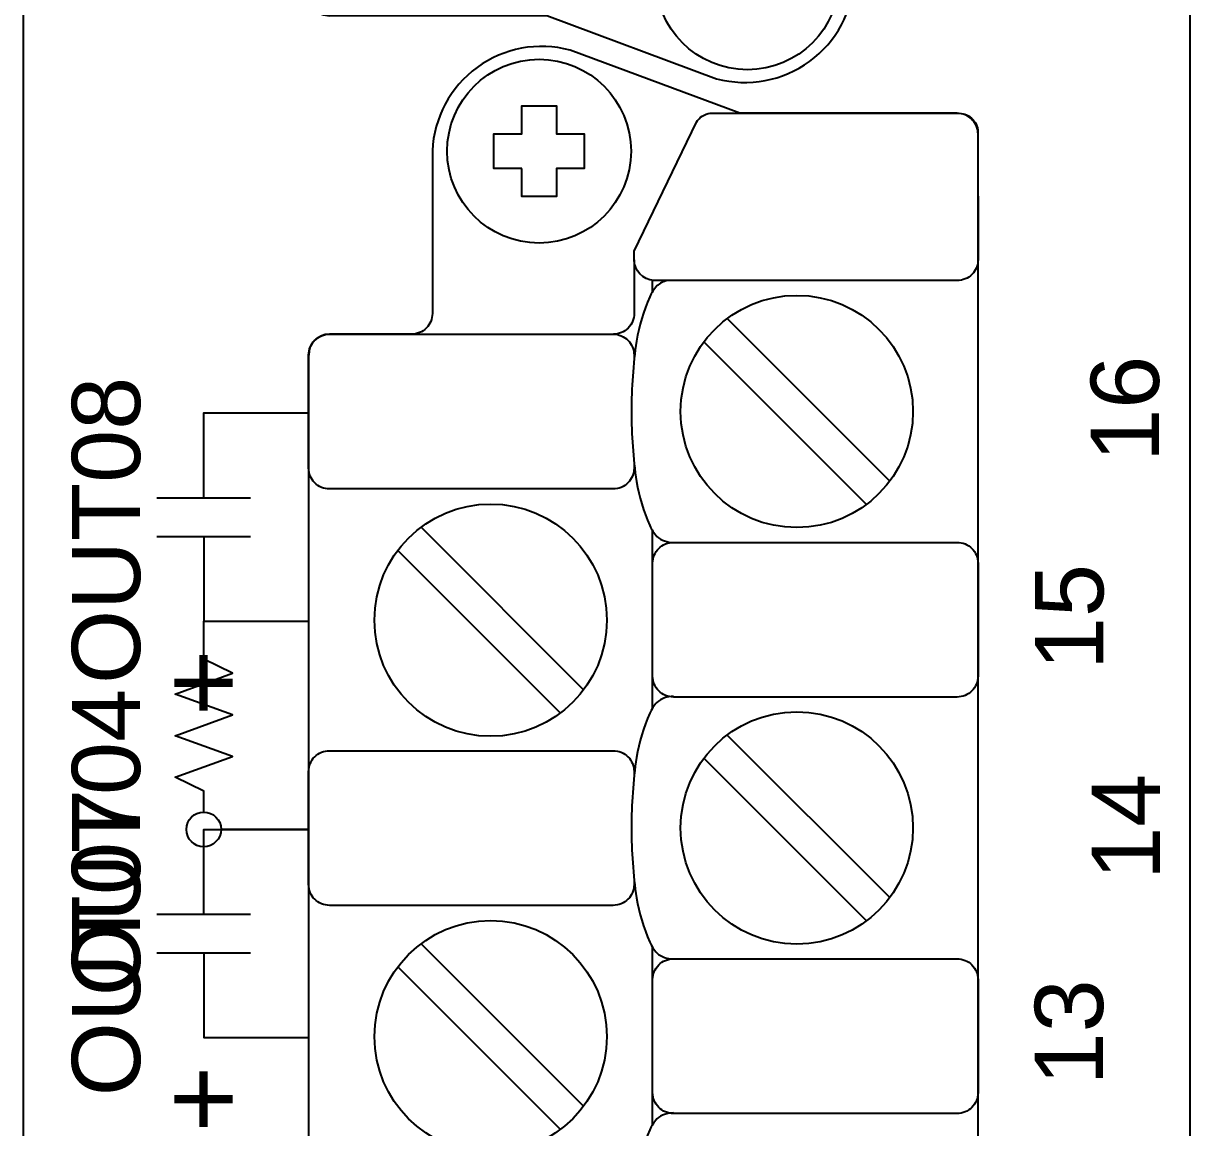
# Model space of a CAD drawing. Extents: x 1 to 47, y 1 to 35.
# Drawn here: x 29.831 to 31.511, y 7.336 to 8.927 of the extents above; entities that cross this region are included whole.
import ezdxf

# ---------------------------------------------------------------- set-up
doc = ezdxf.new("R2010")
doc.units = 0
doc.header["$MEASUREMENT"] = 0
for name, color, linetype in [('4_01__0__EMPTY', 7, 'CONTINUOUS'), ('4_02__1___8__INDEPENDENT_I', 7, 'CONTINUOUS'), ('4_03__2___8__OPTOISOLATED_', 7, 'CONTINUOUS'), ('4_04__4___24__OPTOISOLATED', 7, 'CONTINUOUS'), ('4_05__5___8__INDEPENDENT_I', 7, 'CONTINUOUS'), ('4_06__6___8__INDEPENDENT_I', 7, 'CONTINUOUS'), ('4_07__7___8__OPTOISOLATED_', 7, 'CONTINUOUS'), ('4_08__8___8__OPTOISOLATED_', 7, 'CONTINUOUS'), ('7_00______DWG_', 7, 'CONTINUOUS')]:
    doc.layers.add(name, color=color, linetype=linetype)
doc.styles.add('ARIAL', font='arial.ttf')

msp = doc.modelspace()

# ---------------------------------------------------------------- linework, layer by layer
at = {"layer": '4_01__0__EMPTY'}
for points in [[(31.1761, 9.2556, 0.414213), (31.2061, 9.2856), (31.2062, 14.2674, 0.414214), (31.1762, 14.2974), (30.8631, 14.2974), (30.6184, 14.3883, 0.480048), (30.4202, 14.2433), (30.4202, 14.0091, -0.414214), (30.3902, 13.9791), (30.272, 13.9791, 0.414212), (30.242, 13.9491), (30.2419, 13.9491), (30.2419, 8.968, 0.414215), (30.2719, 8.938), (30.5848, 8.9381), (30.8296, 8.8472, 0.47859), (31.0281, 8.9922), (31.0281, 9.2256, -0.414214), (31.0581, 9.2556)], [(31.1761, 3.7556, 0.414213), (31.2061, 3.7856), (31.2062, 8.7674, 0.414214), (31.1762, 8.7974), (30.8631, 8.7974), (30.6184, 8.8883, 0.480048), (30.4202, 8.7433), (30.4202, 8.5091, -0.414214), (30.3902, 8.4791), (30.272, 8.4791, 0.414212), (30.242, 8.4491), (30.2419, 8.4491), (30.2419, 3.468, 0.414215), (30.2719, 3.438), (30.5848, 3.4381), (30.8296, 3.3472, 0.47859), (31.0281, 3.4922), (31.0281, 3.7256, -0.414214), (31.0581, 3.7556)]]:
    msp.add_lwpolyline(points, format="xyb", close=True, dxfattribs=at)
msp.add_lwpolyline([(30.5491, 8.7179), (30.5088, 8.7179), (30.5088, 8.7678), (30.5491, 8.7678), (30.5491, 8.808), (30.599, 8.808), (30.599, 8.7678), (30.639, 8.7678), (30.639, 8.7179), (30.599, 8.7179), (30.599, 8.6777), (30.5491, 8.6777)], close=True, dxfattribs=at)
for centre in [(30.874, 8.9926), (30.5739, 8.7428)]:
    msp.add_circle(centre, 0.1324, dxfattribs=at)
at = {"layer": '4_02__1___8__INDEPENDENT_I'}
for points in [[(31.1761, 9.2556, 0.414213), (31.2061, 9.2856), (31.2062, 14.2674, 0.414214), (31.1762, 14.2974), (30.8631, 14.2974), (30.6184, 14.3883, 0.480048), (30.4202, 14.2433), (30.4202, 14.0091, -0.414214), (30.3902, 13.9791), (30.272, 13.9791, 0.414212), (30.242, 13.9491), (30.2419, 13.9491), (30.2419, 8.968, 0.414215), (30.2719, 8.938), (30.5848, 8.9381), (30.8296, 8.8472, 0.47859), (31.0281, 8.9922), (31.0281, 9.2256, -0.414214), (31.0581, 9.2556)], [(31.1761, 3.7556, 0.414213), (31.2061, 3.7856), (31.2062, 8.7674, 0.414214), (31.1762, 8.7974), (30.8631, 8.7974), (30.6184, 8.8883, 0.480048), (30.4202, 8.7433), (30.4202, 8.5091, -0.414214), (30.3902, 8.4791), (30.272, 8.4791, 0.414212), (30.242, 8.4491), (30.2419, 8.4491), (30.2419, 3.468, 0.414215), (30.2719, 3.438), (30.5848, 3.4381), (30.8296, 3.3472, 0.47859), (31.0281, 3.4922), (31.0281, 3.7256, -0.414214), (31.0581, 3.7556)], [(31.206, 8.7708), (31.2062, 8.5864, -0.414214), (31.1762, 8.5564), (30.7391, 8.5564, -0.390527), (30.7108, 8.5864), (30.7108, 8.5987), (30.8005, 8.7846, -0.241514), (30.8205, 8.7974), (31.1762, 8.7974, -0.422157)]]:
    msp.add_lwpolyline(points, format="xyb", close=True, dxfattribs=at)
msp.add_lwpolyline([(30.5491, 8.7179), (30.5088, 8.7179), (30.5088, 8.7678), (30.5491, 8.7678), (30.5491, 8.808), (30.599, 8.808), (30.599, 8.7678), (30.639, 8.7678), (30.639, 8.7179), (30.599, 8.7179), (30.599, 8.6777), (30.5491, 8.6777)], close=True, dxfattribs=at)
for points in [[(30.7108, 8.5864), (30.7109, 8.5091, -0.414214), (30.6809, 8.4791)], [(30.7589, 8.5564, 0.127742), (30.7435, 8.5486, 0.081668), (30.7333, 8.533, 0.0591), (30.714, 8.4693, 0.034646), (30.7069, 8.3678, 0.03436), (30.714, 8.2671, 0.0591), (30.7333, 8.2034, 0.081668), (30.7435, 8.1878, 0.191033), (30.7674, 8.1792)], [(30.7107, 8.2941), (30.7107, 8.2862, -0.414214), (30.6807, 8.2562), (30.2719, 8.2562, -0.414214), (30.2419, 8.2862), (30.2419, 8.4491, -0.414214), (30.2719, 8.4791), (30.6807, 8.4791, -0.414214), (30.7107, 8.4491), (30.7107, 8.4423)], [(30.7374, 8.1492, -0.414214), (30.7674, 8.1792), (31.1761, 8.1792, -0.414214), (31.2061, 8.1492), (31.2061, 7.9864, -0.414214), (31.1761, 7.9564), (30.7674, 7.9564, -0.414214), (30.7374, 7.9864)], [(30.7674, 7.9571, 0.191033), (30.7435, 7.9486, 0.081668), (30.7333, 7.933, 0.0591), (30.714, 7.8693, 0.034646), (30.7069, 7.7678, 0.03436), (30.714, 7.6671, 0.0591), (30.7333, 7.6034, 0.081668), (30.7435, 7.5877, 0.191033), (30.7674, 7.5792)], [(30.7107, 7.6941), (30.7107, 7.6862, -0.414214), (30.6807, 7.6562), (30.2719, 7.6562, -0.414214), (30.2419, 7.6862), (30.2419, 7.8491, -0.414214), (30.2719, 7.8791), (30.6807, 7.8791, -0.414214), (30.7107, 7.8491), (30.7107, 7.8423)], [(30.7374, 7.5492, -0.414214), (30.7674, 7.5792), (31.1761, 7.5792, -0.414214), (31.2061, 7.5492), (31.2061, 7.3864, -0.414214), (31.1761, 7.3564), (30.7674, 7.3564, -0.414214), (30.7374, 7.3864)], [(30.7674, 7.3571, 0.191033), (30.7435, 7.3486, 0.081668), (30.7333, 7.333, 0.0591), (30.714, 7.2693, 0.034646), (30.7069, 7.1678, 0.03436), (30.714, 7.0671, 0.0591), (30.7333, 7.0034, 0.081668), (30.7435, 6.9877, 0.191033), (30.7674, 6.9792)]]:
    msp.add_lwpolyline(points, format="xyb", dxfattribs=at)
for points in [[(30.7367, 8.5567), (30.7367, 8.5396)], [(30.8447, 8.5016), (31.0789, 8.2674)], [(30.8113, 8.4682), (31.0455, 8.234)], [(30.0908, 8.2436), (30.0908, 8.3657), (30.2419, 8.3657)], [(30.0233, 8.2436), (30.1583, 8.2436)], [(30.4038, 8.2009), (30.6379, 7.9668)], [(30.0233, 8.1879), (30.1583, 8.1879)], [(30.0908, 8.1879), (30.0908, 8.0657), (30.2419, 8.0657)], [(30.7374, 7.9406), (30.7374, 8.1957)], [(30.3703, 8.1675), (30.6045, 7.9333)], [(30.8447, 7.9016), (31.0789, 7.6674)], [(30.8113, 7.8681), (31.0455, 7.634)], [(30.0908, 7.6436), (30.0908, 7.7657), (30.2419, 7.7657)], [(30.0233, 7.6436), (30.1583, 7.6436)], [(30.4038, 7.6009), (30.6379, 7.3667)], [(30.7374, 7.3406), (30.7374, 7.5957)], [(30.0233, 7.5879), (30.1583, 7.5879)], [(30.0908, 7.5879), (30.0908, 7.4657), (30.2419, 7.4657)], [(30.3703, 7.5675), (30.6045, 7.3333)]]:
    msp.add_lwpolyline(points, dxfattribs=at)
for centre, radius in [((30.874, 8.9926), 0.1324), ((30.5739, 8.7428), 0.1324), ((30.9451, 8.3678), 0.1673), ((30.5041, 8.0671), 0.1673), ((30.9451, 7.7678), 0.1673), ((30.5041, 7.4671), 0.1673)]:
    msp.add_circle(centre, radius, dxfattribs=at)
at = {"layer": '4_03__2___8__OPTOISOLATED_'}
for points in [[(31.1761, 9.2556, 0.414213), (31.2061, 9.2856), (31.2062, 14.2674, 0.414214), (31.1762, 14.2974), (30.8631, 14.2974), (30.6184, 14.3883, 0.480048), (30.4202, 14.2433), (30.4202, 14.0091, -0.414214), (30.3902, 13.9791), (30.272, 13.9791, 0.414212), (30.242, 13.9491), (30.2419, 13.9491), (30.2419, 8.968, 0.414215), (30.2719, 8.938), (30.5848, 8.9381), (30.8296, 8.8472, 0.47859), (31.0281, 8.9922), (31.0281, 9.2256, -0.414214), (31.0581, 9.2556)], [(31.1761, 3.7556, 0.414213), (31.2061, 3.7856), (31.2062, 8.7674, 0.414214), (31.1762, 8.7974), (30.8631, 8.7974), (30.6184, 8.8883, 0.480048), (30.4202, 8.7433), (30.4202, 8.5091, -0.414214), (30.3902, 8.4791), (30.272, 8.4791, 0.414212), (30.242, 8.4491), (30.2419, 8.4491), (30.2419, 3.468, 0.414215), (30.2719, 3.438), (30.5848, 3.4381), (30.8296, 3.3472, 0.47859), (31.0281, 3.4922), (31.0281, 3.7256, -0.414214), (31.0581, 3.7556)], [(31.206, 8.7708), (31.2062, 8.5864, -0.414214), (31.1762, 8.5564), (30.7391, 8.5564, -0.390527), (30.7108, 8.5864), (30.7108, 8.5987), (30.8005, 8.7846, -0.241514), (30.8205, 8.7974), (31.1762, 8.7974, -0.422157)]]:
    msp.add_lwpolyline(points, format="xyb", close=True, dxfattribs=at)
msp.add_lwpolyline([(30.5491, 8.7179), (30.5088, 8.7179), (30.5088, 8.7678), (30.5491, 8.7678), (30.5491, 8.808), (30.599, 8.808), (30.599, 8.7678), (30.639, 8.7678), (30.639, 8.7179), (30.599, 8.7179), (30.599, 8.6777), (30.5491, 8.6777)], close=True, dxfattribs=at)
for points in [[(30.7108, 8.5864), (30.7109, 8.5091, -0.414214), (30.6809, 8.4791)], [(30.7589, 8.5564, 0.127742), (30.7435, 8.5486, 0.081668), (30.7333, 8.533, 0.0591), (30.714, 8.4693, 0.034646), (30.7069, 8.3678, 0.03436), (30.714, 8.2671, 0.0591), (30.7333, 8.2034, 0.081668), (30.7435, 8.1878, 0.191033), (30.7674, 8.1792)], [(30.7107, 8.2941), (30.7107, 8.2862, -0.414214), (30.6807, 8.2562), (30.2719, 8.2562, -0.414214), (30.2419, 8.2862), (30.2419, 8.4491, -0.414214), (30.2719, 8.4791), (30.6807, 8.4791, -0.414214), (30.7107, 8.4491), (30.7107, 8.4423)], [(30.7374, 8.1492, -0.414214), (30.7674, 8.1792), (31.1761, 8.1792, -0.414214), (31.2061, 8.1492), (31.2061, 7.9864, -0.414214), (31.1761, 7.9564), (30.7674, 7.9564, -0.414214), (30.7374, 7.9864)], [(30.7674, 7.9571, 0.191033), (30.7435, 7.9486, 0.081668), (30.7333, 7.933, 0.0591), (30.714, 7.8693, 0.034646), (30.7069, 7.7678, 0.03436), (30.714, 7.6671, 0.0591), (30.7333, 7.6034, 0.081668), (30.7435, 7.5877, 0.191033), (30.7674, 7.5792)], [(30.7107, 7.6941), (30.7107, 7.6862, -0.414214), (30.6807, 7.6562), (30.2719, 7.6562, -0.414214), (30.2419, 7.6862), (30.2419, 7.8491, -0.414214), (30.2719, 7.8791), (30.6807, 7.8791, -0.414214), (30.7107, 7.8491), (30.7107, 7.8423)], [(30.7374, 7.5492, -0.414214), (30.7674, 7.5792), (31.1761, 7.5792, -0.414214), (31.2061, 7.5492), (31.2061, 7.3864, -0.414214), (31.1761, 7.3564), (30.7674, 7.3564, -0.414214), (30.7374, 7.3864)], [(30.7674, 7.3571, 0.191033), (30.7435, 7.3486, 0.081668), (30.7333, 7.333, 0.0591), (30.714, 7.2693, 0.034646), (30.7069, 7.1678, 0.03436), (30.714, 7.0671, 0.0591), (30.7333, 7.0034, 0.081668), (30.7435, 6.9877, 0.191033), (30.7674, 6.9792)]]:
    msp.add_lwpolyline(points, format="xyb", dxfattribs=at)
for points in [[(30.7367, 8.5567), (30.7367, 8.5396)], [(30.8447, 8.5016), (31.0789, 8.2674)], [(30.8113, 8.4682), (31.0455, 8.234)], [(30.0908, 8.2436), (30.0908, 8.3657), (30.2419, 8.3657)], [(30.0233, 8.2436), (30.1583, 8.2436)], [(30.4038, 8.2009), (30.6379, 7.9668)], [(30.0233, 8.1879), (30.1583, 8.1879)], [(30.0908, 8.1879), (30.0908, 8.0657), (30.2419, 8.0657)], [(30.7374, 7.9406), (30.7374, 8.1957)], [(30.3703, 8.1675), (30.6045, 7.9333)], [(30.8447, 7.9016), (31.0789, 7.6674)], [(30.8113, 7.8681), (31.0455, 7.634)], [(30.0908, 7.6436), (30.0908, 7.7657), (30.2419, 7.7657)], [(30.0233, 7.6436), (30.1583, 7.6436)], [(30.4038, 7.6009), (30.6379, 7.3667)], [(30.7374, 7.3406), (30.7374, 7.5957)], [(30.0233, 7.5879), (30.1583, 7.5879)], [(30.0908, 7.5879), (30.0908, 7.4657), (30.2419, 7.4657)], [(30.3703, 7.5675), (30.6045, 7.3333)]]:
    msp.add_lwpolyline(points, dxfattribs=at)
for centre, radius in [((30.874, 8.9926), 0.1324), ((30.5739, 8.7428), 0.1324), ((30.9451, 8.3678), 0.1673), ((30.5041, 8.0671), 0.1673), ((30.9451, 7.7678), 0.1673), ((30.5041, 7.4671), 0.1673)]:
    msp.add_circle(centre, radius, dxfattribs=at)
at = {"layer": '4_04__4___24__OPTOISOLATED'}
for points in [[(31.1761, 9.2556, 0.414213), (31.2061, 9.2856), (31.2062, 14.2674, 0.414214), (31.1762, 14.2974), (30.8631, 14.2974), (30.6184, 14.3883, 0.480048), (30.4202, 14.2433), (30.4202, 14.0091, -0.414214), (30.3902, 13.9791), (30.272, 13.9791, 0.414212), (30.242, 13.9491), (30.2419, 13.9491), (30.2419, 8.968, 0.414215), (30.2719, 8.938), (30.5848, 8.9381), (30.8296, 8.8472, 0.47859), (31.0281, 8.9922), (31.0281, 9.2256, -0.414214), (31.0581, 9.2556)], [(31.1761, 3.7556, 0.414213), (31.2061, 3.7856), (31.2062, 8.7674, 0.414214), (31.1762, 8.7974), (30.8631, 8.7974), (30.6184, 8.8883, 0.480048), (30.4202, 8.7433), (30.4202, 8.5091, -0.414214), (30.3902, 8.4791), (30.272, 8.4791, 0.414212), (30.242, 8.4491), (30.2419, 8.4491), (30.2419, 3.468, 0.414215), (30.2719, 3.438), (30.5848, 3.4381), (30.8296, 3.3472, 0.47859), (31.0281, 3.4922), (31.0281, 3.7256, -0.414214), (31.0581, 3.7556)], [(31.206, 8.7708), (31.2062, 8.5864, -0.414214), (31.1762, 8.5564), (30.7391, 8.5564, -0.390527), (30.7108, 8.5864), (30.7108, 8.5987), (30.8005, 8.7846, -0.241514), (30.8205, 8.7974), (31.1762, 8.7974, -0.422157)]]:
    msp.add_lwpolyline(points, format="xyb", close=True, dxfattribs=at)
msp.add_lwpolyline([(30.5491, 8.7179), (30.5088, 8.7179), (30.5088, 8.7678), (30.5491, 8.7678), (30.5491, 8.808), (30.599, 8.808), (30.599, 8.7678), (30.639, 8.7678), (30.639, 8.7179), (30.599, 8.7179), (30.599, 8.6777), (30.5491, 8.6777)], close=True, dxfattribs=at)
for points in [[(30.7108, 8.5864), (30.7109, 8.5091, -0.414214), (30.6809, 8.4791)], [(30.7589, 8.5564, 0.127742), (30.7435, 8.5486, 0.081668), (30.7333, 8.533, 0.0591), (30.714, 8.4693, 0.034646), (30.7069, 8.3678, 0.03436), (30.714, 8.2671, 0.0591), (30.7333, 8.2034, 0.081668), (30.7435, 8.1878, 0.191033), (30.7674, 8.1792)], [(30.7107, 8.2941), (30.7107, 8.2862, -0.414214), (30.6807, 8.2562), (30.2719, 8.2562, -0.414214), (30.2419, 8.2862), (30.2419, 8.4491, -0.414214), (30.2719, 8.4791), (30.6807, 8.4791, -0.414214), (30.7107, 8.4491), (30.7107, 8.4423)], [(30.7374, 8.1492, -0.414214), (30.7674, 8.1792), (31.1761, 8.1792, -0.414214), (31.2061, 8.1492), (31.2061, 7.9864, -0.414214), (31.1761, 7.9564), (30.7674, 7.9564, -0.414214), (30.7374, 7.9864)], [(30.7674, 7.9571, 0.191033), (30.7435, 7.9486, 0.081668), (30.7333, 7.933, 0.0591), (30.714, 7.8693, 0.034646), (30.7069, 7.7678, 0.03436), (30.714, 7.6671, 0.0591), (30.7333, 7.6034, 0.081668), (30.7435, 7.5877, 0.191033), (30.7674, 7.5792)], [(30.7107, 7.6941), (30.7107, 7.6862, -0.414214), (30.6807, 7.6562), (30.2719, 7.6562, -0.414214), (30.2419, 7.6862), (30.2419, 7.8491, -0.414214), (30.2719, 7.8791), (30.6807, 7.8791, -0.414214), (30.7107, 7.8491), (30.7107, 7.8423)], [(30.7374, 7.5492, -0.414214), (30.7674, 7.5792), (31.1761, 7.5792, -0.414214), (31.2061, 7.5492), (31.2061, 7.3864, -0.414214), (31.1761, 7.3564), (30.7674, 7.3564, -0.414214), (30.7374, 7.3864)], [(30.7674, 7.3571, 0.191033), (30.7435, 7.3486, 0.081668), (30.7333, 7.333, 0.0591), (30.714, 7.2693, 0.034646), (30.7069, 7.1678, 0.03436), (30.714, 7.0671, 0.0591), (30.7333, 7.0034, 0.081668), (30.7435, 6.9877, 0.191033), (30.7674, 6.9792)]]:
    msp.add_lwpolyline(points, format="xyb", dxfattribs=at)
for points in [[(30.7367, 8.5567), (30.7367, 8.5396)], [(30.8447, 8.5016), (31.0789, 8.2674)], [(30.8113, 8.4682), (31.0455, 8.234)], [(30.0908, 8.2436), (30.0908, 8.3657), (30.2419, 8.3657)], [(30.0233, 8.2436), (30.1583, 8.2436)], [(30.4038, 8.2009), (30.6379, 7.9668)], [(30.0233, 8.1879), (30.1583, 8.1879)], [(30.0908, 8.1879), (30.0908, 8.0657), (30.2419, 8.0657)], [(30.7374, 7.9406), (30.7374, 8.1957)], [(30.3703, 8.1675), (30.6045, 7.9333)], [(30.8447, 7.9016), (31.0789, 7.6674)], [(30.8113, 7.8681), (31.0455, 7.634)], [(30.0908, 7.6436), (30.0908, 7.7657), (30.2419, 7.7657)], [(30.0233, 7.6436), (30.1583, 7.6436)], [(30.4038, 7.6009), (30.6379, 7.3667)], [(30.7374, 7.3406), (30.7374, 7.5957)], [(30.0233, 7.5879), (30.1583, 7.5879)], [(30.0908, 7.5879), (30.0908, 7.4657), (30.2419, 7.4657)], [(30.3703, 7.5675), (30.6045, 7.3333)]]:
    msp.add_lwpolyline(points, dxfattribs=at)
for centre, radius in [((30.874, 8.9926), 0.1324), ((30.5739, 8.7428), 0.1324), ((30.9451, 8.3678), 0.1673), ((30.5041, 8.0671), 0.1673), ((30.9451, 7.7678), 0.1673), ((30.5041, 7.4671), 0.1673)]:
    msp.add_circle(centre, radius, dxfattribs=at)
at = {"layer": '4_05__5___8__INDEPENDENT_I'}
for points in [[(31.1761, 9.2556, 0.414213), (31.2061, 9.2856), (31.2062, 14.2674, 0.414214), (31.1762, 14.2974), (30.8631, 14.2974), (30.6184, 14.3883, 0.480048), (30.4202, 14.2433), (30.4202, 14.0091, -0.414214), (30.3902, 13.9791), (30.272, 13.9791, 0.414212), (30.242, 13.9491), (30.2419, 13.9491), (30.2419, 8.968, 0.414215), (30.2719, 8.938), (30.5848, 8.9381), (30.8296, 8.8472, 0.47859), (31.0281, 8.9922), (31.0281, 9.2256, -0.414214), (31.0581, 9.2556)], [(31.1761, 3.7556, 0.414213), (31.2061, 3.7856), (31.2062, 8.7674, 0.414214), (31.1762, 8.7974), (30.8631, 8.7974), (30.6184, 8.8883, 0.480048), (30.4202, 8.7433), (30.4202, 8.5091, -0.414214), (30.3902, 8.4791), (30.272, 8.4791, 0.414212), (30.242, 8.4491), (30.2419, 8.4491), (30.2419, 3.468, 0.414215), (30.2719, 3.438), (30.5848, 3.4381), (30.8296, 3.3472, 0.47859), (31.0281, 3.4922), (31.0281, 3.7256, -0.414214), (31.0581, 3.7556)], [(31.206, 8.7708), (31.2062, 8.5864, -0.414214), (31.1762, 8.5564), (30.7391, 8.5564, -0.390527), (30.7108, 8.5864), (30.7108, 8.5987), (30.8005, 8.7846, -0.241514), (30.8205, 8.7974), (31.1762, 8.7974, -0.422157)]]:
    msp.add_lwpolyline(points, format="xyb", close=True, dxfattribs=at)
msp.add_lwpolyline([(30.5491, 8.7179), (30.5088, 8.7179), (30.5088, 8.7678), (30.5491, 8.7678), (30.5491, 8.808), (30.599, 8.808), (30.599, 8.7678), (30.639, 8.7678), (30.639, 8.7179), (30.599, 8.7179), (30.599, 8.6777), (30.5491, 8.6777)], close=True, dxfattribs=at)
for points in [[(30.7108, 8.5864), (30.7109, 8.5091, -0.414214), (30.6809, 8.4791)], [(30.7589, 8.5564, 0.127742), (30.7435, 8.5486, 0.081668), (30.7333, 8.533, 0.0591), (30.714, 8.4693, 0.034646), (30.7069, 8.3678, 0.03436), (30.714, 8.2671, 0.0591), (30.7333, 8.2034, 0.081668), (30.7435, 8.1878, 0.191033), (30.7674, 8.1792)], [(30.7107, 8.2941), (30.7107, 8.2862, -0.414214), (30.6807, 8.2562), (30.2719, 8.2562, -0.414214), (30.2419, 8.2862), (30.2419, 8.4491, -0.414214), (30.2719, 8.4791), (30.6807, 8.4791, -0.414214), (30.7107, 8.4491), (30.7107, 8.4423)], [(30.7374, 8.1492, -0.414214), (30.7674, 8.1792), (31.1761, 8.1792, -0.414214), (31.2061, 8.1492), (31.2061, 7.9864, -0.414214), (31.1761, 7.9564), (30.7674, 7.9564, -0.414214), (30.7374, 7.9864)], [(30.7674, 7.9571, 0.191033), (30.7435, 7.9486, 0.081668), (30.7333, 7.933, 0.0591), (30.714, 7.8693, 0.034646), (30.7069, 7.7678, 0.03436), (30.714, 7.6671, 0.0591), (30.7333, 7.6034, 0.081668), (30.7435, 7.5877, 0.191033), (30.7674, 7.5792)], [(30.7107, 7.6941), (30.7107, 7.6862, -0.414214), (30.6807, 7.6562), (30.2719, 7.6562, -0.414214), (30.2419, 7.6862), (30.2419, 7.8491, -0.414214), (30.2719, 7.8791), (30.6807, 7.8791, -0.414214), (30.7107, 7.8491), (30.7107, 7.8423)], [(30.7374, 7.5492, -0.414214), (30.7674, 7.5792), (31.1761, 7.5792, -0.414214), (31.2061, 7.5492), (31.2061, 7.3864, -0.414214), (31.1761, 7.3564), (30.7674, 7.3564, -0.414214), (30.7374, 7.3864)], [(30.7674, 7.3571, 0.191033), (30.7435, 7.3486, 0.081668), (30.7333, 7.333, 0.0591), (30.714, 7.2693, 0.034646), (30.7069, 7.1678, 0.03436), (30.714, 7.0671, 0.0591), (30.7333, 7.0034, 0.081668), (30.7435, 6.9877, 0.191033), (30.7674, 6.9792)]]:
    msp.add_lwpolyline(points, format="xyb", dxfattribs=at)
for points in [[(30.7367, 8.5567), (30.7367, 8.5396)], [(30.8447, 8.5016), (31.0789, 8.2674)], [(30.8113, 8.4682), (31.0455, 8.234)], [(30.4038, 8.2009), (30.6379, 7.9668)], [(30.7374, 7.9406), (30.7374, 8.1957)], [(30.3703, 8.1675), (30.6045, 7.9333)], [(30.0908, 7.7907), (30.0908, 7.8207), (30.0496, 7.8407), (30.1321, 7.8707), (30.0496, 7.9007), (30.1321, 7.9307), (30.0496, 7.9607), (30.1321, 7.9907), (30.0908, 8.0107), (30.0908, 8.0657), (30.2419, 8.0657)], [(30.8447, 7.9016), (31.0789, 7.6674)], [(30.8113, 7.8681), (31.0455, 7.634)], [(30.2419, 7.7657), (30.1158, 7.7657)], [(30.0908, 7.6435), (30.0908, 7.7407)], [(30.0308, 7.6435), (30.1508, 7.6435)], [(30.4038, 7.6009), (30.6379, 7.3667)], [(30.7374, 7.3406), (30.7374, 7.5957)], [(30.0308, 7.5879), (30.1508, 7.5879)], [(30.0908, 7.5879), (30.0908, 7.4657), (30.2419, 7.4657)], [(30.3703, 7.5675), (30.6045, 7.3333)]]:
    msp.add_lwpolyline(points, dxfattribs=at)
for centre, radius in [((30.874, 8.9926), 0.1324), ((30.5739, 8.7428), 0.1324), ((30.9451, 8.3678), 0.1673), ((30.5041, 8.0671), 0.1673), ((30.9451, 7.7678), 0.1673), ((30.0908, 7.7657), 0.025), ((30.5041, 7.4671), 0.1673)]:
    msp.add_circle(centre, radius, dxfattribs=at)
at = {"layer": '4_06__6___8__INDEPENDENT_I'}
for points in [[(31.1761, 9.2556, 0.414213), (31.2061, 9.2856), (31.2062, 14.2674, 0.414214), (31.1762, 14.2974), (30.8631, 14.2974), (30.6184, 14.3883, 0.480048), (30.4202, 14.2433), (30.4202, 14.0091, -0.414214), (30.3902, 13.9791), (30.272, 13.9791, 0.414212), (30.242, 13.9491), (30.2419, 13.9491), (30.2419, 8.968, 0.414215), (30.2719, 8.938), (30.5848, 8.9381), (30.8296, 8.8472, 0.47859), (31.0281, 8.9922), (31.0281, 9.2256, -0.414214), (31.0581, 9.2556)], [(31.1761, 3.7556, 0.414213), (31.2061, 3.7856), (31.2062, 8.7674, 0.414214), (31.1762, 8.7974), (30.8631, 8.7974), (30.6184, 8.8883, 0.480048), (30.4202, 8.7433), (30.4202, 8.5091, -0.414214), (30.3902, 8.4791), (30.272, 8.4791, 0.414212), (30.242, 8.4491), (30.2419, 8.4491), (30.2419, 3.468, 0.414215), (30.2719, 3.438), (30.5848, 3.4381), (30.8296, 3.3472, 0.47859), (31.0281, 3.4922), (31.0281, 3.7256, -0.414214), (31.0581, 3.7556)], [(31.206, 8.7708), (31.2062, 8.5864, -0.414214), (31.1762, 8.5564), (30.7391, 8.5564, -0.390527), (30.7108, 8.5864), (30.7108, 8.5987), (30.8005, 8.7846, -0.241514), (30.8205, 8.7974), (31.1762, 8.7974, -0.422157)]]:
    msp.add_lwpolyline(points, format="xyb", close=True, dxfattribs=at)
msp.add_lwpolyline([(30.5491, 8.7179), (30.5088, 8.7179), (30.5088, 8.7678), (30.5491, 8.7678), (30.5491, 8.808), (30.599, 8.808), (30.599, 8.7678), (30.639, 8.7678), (30.639, 8.7179), (30.599, 8.7179), (30.599, 8.6777), (30.5491, 8.6777)], close=True, dxfattribs=at)
for points in [[(30.7108, 8.5864), (30.7109, 8.5091, -0.414214), (30.6809, 8.4791)], [(30.7589, 8.5564, 0.127742), (30.7435, 8.5486, 0.081668), (30.7333, 8.533, 0.0591), (30.714, 8.4693, 0.034646), (30.7069, 8.3678, 0.03436), (30.714, 8.2671, 0.0591), (30.7333, 8.2034, 0.081668), (30.7435, 8.1878, 0.191033), (30.7674, 8.1792)], [(30.7107, 8.2941), (30.7107, 8.2862, -0.414214), (30.6807, 8.2562), (30.2719, 8.2562, -0.414214), (30.2419, 8.2862), (30.2419, 8.4491, -0.414214), (30.2719, 8.4791), (30.6807, 8.4791, -0.414214), (30.7107, 8.4491), (30.7107, 8.4423)], [(30.7374, 8.1492, -0.414214), (30.7674, 8.1792), (31.1761, 8.1792, -0.414214), (31.2061, 8.1492), (31.2061, 7.9864, -0.414214), (31.1761, 7.9564), (30.7674, 7.9564, -0.414214), (30.7374, 7.9864)], [(30.7674, 7.9571, 0.191033), (30.7435, 7.9486, 0.081668), (30.7333, 7.933, 0.0591), (30.714, 7.8693, 0.034646), (30.7069, 7.7678, 0.03436), (30.714, 7.6671, 0.0591), (30.7333, 7.6034, 0.081668), (30.7435, 7.5877, 0.191033), (30.7674, 7.5792)], [(30.7107, 7.6941), (30.7107, 7.6862, -0.414214), (30.6807, 7.6562), (30.2719, 7.6562, -0.414214), (30.2419, 7.6862), (30.2419, 7.8491, -0.414214), (30.2719, 7.8791), (30.6807, 7.8791, -0.414214), (30.7107, 7.8491), (30.7107, 7.8423)], [(30.7374, 7.5492, -0.414214), (30.7674, 7.5792), (31.1761, 7.5792, -0.414214), (31.2061, 7.5492), (31.2061, 7.3864, -0.414214), (31.1761, 7.3564), (30.7674, 7.3564, -0.414214), (30.7374, 7.3864)], [(30.7674, 7.3571, 0.191033), (30.7435, 7.3486, 0.081668), (30.7333, 7.333, 0.0591), (30.714, 7.2693, 0.034646), (30.7069, 7.1678, 0.03436), (30.714, 7.0671, 0.0591), (30.7333, 7.0034, 0.081668), (30.7435, 6.9877, 0.191033), (30.7674, 6.9792)]]:
    msp.add_lwpolyline(points, format="xyb", dxfattribs=at)
for points in [[(30.7367, 8.5567), (30.7367, 8.5396)], [(30.8447, 8.5016), (31.0789, 8.2674)], [(30.8113, 8.4682), (31.0455, 8.234)], [(30.0908, 8.2436), (30.0908, 8.3657), (30.2419, 8.3657)], [(30.0233, 8.2436), (30.1583, 8.2436)], [(30.4038, 8.2009), (30.6379, 7.9668)], [(30.0233, 8.1879), (30.1583, 8.1879)], [(30.0908, 8.1879), (30.0908, 8.0657), (30.2419, 8.0657)], [(30.7374, 7.9406), (30.7374, 8.1957)], [(30.3703, 8.1675), (30.6045, 7.9333)], [(30.8447, 7.9016), (31.0789, 7.6674)], [(30.8113, 7.8681), (31.0455, 7.634)], [(30.0908, 7.6436), (30.0908, 7.7657), (30.2419, 7.7657)], [(30.0233, 7.6436), (30.1583, 7.6436)], [(30.4038, 7.6009), (30.6379, 7.3667)], [(30.7374, 7.3406), (30.7374, 7.5957)], [(30.0233, 7.5879), (30.1583, 7.5879)], [(30.0908, 7.5879), (30.0908, 7.4657), (30.2419, 7.4657)], [(30.3703, 7.5675), (30.6045, 7.3333)]]:
    msp.add_lwpolyline(points, dxfattribs=at)
for centre, radius in [((30.874, 8.9926), 0.1324), ((30.5739, 8.7428), 0.1324), ((30.9451, 8.3678), 0.1673), ((30.5041, 8.0671), 0.1673), ((30.9451, 7.7678), 0.1673), ((30.5041, 7.4671), 0.1673)]:
    msp.add_circle(centre, radius, dxfattribs=at)
at = {"layer": '4_07__7___8__OPTOISOLATED_'}
for points in [[(31.1761, 9.2556, 0.414213), (31.2061, 9.2856), (31.2062, 14.2674, 0.414214), (31.1762, 14.2974), (30.8631, 14.2974), (30.6184, 14.3883, 0.480048), (30.4202, 14.2433), (30.4202, 14.0091, -0.414214), (30.3902, 13.9791), (30.272, 13.9791, 0.414212), (30.242, 13.9491), (30.2419, 13.9491), (30.2419, 8.968, 0.414215), (30.2719, 8.938), (30.5848, 8.9381), (30.8296, 8.8472, 0.47859), (31.0281, 8.9922), (31.0281, 9.2256, -0.414214), (31.0581, 9.2556)], [(31.1761, 3.7556, 0.414213), (31.2061, 3.7856), (31.2062, 8.7674, 0.414214), (31.1762, 8.7974), (30.8631, 8.7974), (30.6184, 8.8883, 0.480048), (30.4202, 8.7433), (30.4202, 8.5091, -0.414214), (30.3902, 8.4791), (30.272, 8.4791, 0.414212), (30.242, 8.4491), (30.2419, 8.4491), (30.2419, 3.468, 0.414215), (30.2719, 3.438), (30.5848, 3.4381), (30.8296, 3.3472, 0.47859), (31.0281, 3.4922), (31.0281, 3.7256, -0.414214), (31.0581, 3.7556)], [(31.206, 8.7708), (31.2062, 8.5864, -0.414214), (31.1762, 8.5564), (30.7391, 8.5564, -0.390527), (30.7108, 8.5864), (30.7108, 8.5987), (30.8005, 8.7846, -0.241514), (30.8205, 8.7974), (31.1762, 8.7974, -0.422157)]]:
    msp.add_lwpolyline(points, format="xyb", close=True, dxfattribs=at)
msp.add_lwpolyline([(30.5491, 8.7179), (30.5088, 8.7179), (30.5088, 8.7678), (30.5491, 8.7678), (30.5491, 8.808), (30.599, 8.808), (30.599, 8.7678), (30.639, 8.7678), (30.639, 8.7179), (30.599, 8.7179), (30.599, 8.6777), (30.5491, 8.6777)], close=True, dxfattribs=at)
for points in [[(30.7108, 8.5864), (30.7109, 8.5091, -0.414214), (30.6809, 8.4791)], [(30.7589, 8.5564, 0.127742), (30.7435, 8.5486, 0.081668), (30.7333, 8.533, 0.0591), (30.714, 8.4693, 0.034646), (30.7069, 8.3678, 0.03436), (30.714, 8.2671, 0.0591), (30.7333, 8.2034, 0.081668), (30.7435, 8.1878, 0.191033), (30.7674, 8.1792)], [(30.7107, 8.2941), (30.7107, 8.2862, -0.414214), (30.6807, 8.2562), (30.2719, 8.2562, -0.414214), (30.2419, 8.2862), (30.2419, 8.4491, -0.414214), (30.2719, 8.4791), (30.6807, 8.4791, -0.414214), (30.7107, 8.4491), (30.7107, 8.4423)], [(30.7374, 8.1492, -0.414214), (30.7674, 8.1792), (31.1761, 8.1792, -0.414214), (31.2061, 8.1492), (31.2061, 7.9864, -0.414214), (31.1761, 7.9564), (30.7674, 7.9564, -0.414214), (30.7374, 7.9864)], [(30.7674, 7.9571, 0.191033), (30.7435, 7.9486, 0.081668), (30.7333, 7.933, 0.0591), (30.714, 7.8693, 0.034646), (30.7069, 7.7678, 0.03436), (30.714, 7.6671, 0.0591), (30.7333, 7.6034, 0.081668), (30.7435, 7.5877, 0.191033), (30.7674, 7.5792)], [(30.7107, 7.6941), (30.7107, 7.6862, -0.414214), (30.6807, 7.6562), (30.2719, 7.6562, -0.414214), (30.2419, 7.6862), (30.2419, 7.8491, -0.414214), (30.2719, 7.8791), (30.6807, 7.8791, -0.414214), (30.7107, 7.8491), (30.7107, 7.8423)], [(30.7374, 7.5492, -0.414214), (30.7674, 7.5792), (31.1761, 7.5792, -0.414214), (31.2061, 7.5492), (31.2061, 7.3864, -0.414214), (31.1761, 7.3564), (30.7674, 7.3564, -0.414214), (30.7374, 7.3864)], [(30.7674, 7.3571, 0.191033), (30.7435, 7.3486, 0.081668), (30.7333, 7.333, 0.0591), (30.714, 7.2693, 0.034646), (30.7069, 7.1678, 0.03436), (30.714, 7.0671, 0.0591), (30.7333, 7.0034, 0.081668), (30.7435, 6.9877, 0.191033), (30.7674, 6.9792)]]:
    msp.add_lwpolyline(points, format="xyb", dxfattribs=at)
for points in [[(30.7367, 8.5567), (30.7367, 8.5396)], [(30.8447, 8.5016), (31.0789, 8.2674)], [(30.8113, 8.4682), (31.0455, 8.234)], [(30.0908, 8.2436), (30.0908, 8.3657), (30.2419, 8.3657)], [(30.0233, 8.2436), (30.1583, 8.2436)], [(30.4038, 8.2009), (30.6379, 7.9668)], [(30.0233, 8.1879), (30.1583, 8.1879)], [(30.0908, 8.1879), (30.0908, 8.0657), (30.2419, 8.0657)], [(30.7374, 7.9406), (30.7374, 8.1957)], [(30.3703, 8.1675), (30.6045, 7.9333)], [(30.8447, 7.9016), (31.0789, 7.6674)], [(30.8113, 7.8681), (31.0455, 7.634)], [(30.0908, 7.6436), (30.0908, 7.7657), (30.2419, 7.7657)], [(30.0233, 7.6436), (30.1583, 7.6436)], [(30.4038, 7.6009), (30.6379, 7.3667)], [(30.7374, 7.3406), (30.7374, 7.5957)], [(30.0233, 7.5879), (30.1583, 7.5879)], [(30.0908, 7.5879), (30.0908, 7.4657), (30.2419, 7.4657)], [(30.3703, 7.5675), (30.6045, 7.3333)]]:
    msp.add_lwpolyline(points, dxfattribs=at)
for centre, radius in [((30.874, 8.9926), 0.1324), ((30.5739, 8.7428), 0.1324), ((30.9451, 8.3678), 0.1673), ((30.5041, 8.0671), 0.1673), ((30.9451, 7.7678), 0.1673), ((30.5041, 7.4671), 0.1673)]:
    msp.add_circle(centre, radius, dxfattribs=at)
at = {"layer": '4_08__8___8__OPTOISOLATED_'}
for points in [[(31.1761, 9.2556, 0.414213), (31.2061, 9.2856), (31.2062, 14.2674, 0.414214), (31.1762, 14.2974), (30.8631, 14.2974), (30.6184, 14.3883, 0.480048), (30.4202, 14.2433), (30.4202, 14.0091, -0.414214), (30.3902, 13.9791), (30.272, 13.9791, 0.414212), (30.242, 13.9491), (30.2419, 13.9491), (30.2419, 8.968, 0.414215), (30.2719, 8.938), (30.5848, 8.9381), (30.8296, 8.8472, 0.47859), (31.0281, 8.9922), (31.0281, 9.2256, -0.414214), (31.0581, 9.2556)], [(31.1761, 3.7556, 0.414213), (31.2061, 3.7856), (31.2062, 8.7674, 0.414214), (31.1762, 8.7974), (30.8631, 8.7974), (30.6184, 8.8883, 0.480048), (30.4202, 8.7433), (30.4202, 8.5091, -0.414214), (30.3902, 8.4791), (30.272, 8.4791, 0.414212), (30.242, 8.4491), (30.2419, 8.4491), (30.2419, 3.468, 0.414215), (30.2719, 3.438), (30.5848, 3.4381), (30.8296, 3.3472, 0.47859), (31.0281, 3.4922), (31.0281, 3.7256, -0.414214), (31.0581, 3.7556)], [(31.206, 8.7708), (31.2062, 8.5864, -0.414214), (31.1762, 8.5564), (30.7391, 8.5564, -0.390527), (30.7108, 8.5864), (30.7108, 8.5987), (30.8005, 8.7846, -0.241514), (30.8205, 8.7974), (31.1762, 8.7974, -0.422157)]]:
    msp.add_lwpolyline(points, format="xyb", close=True, dxfattribs=at)
msp.add_lwpolyline([(30.5491, 8.7179), (30.5088, 8.7179), (30.5088, 8.7678), (30.5491, 8.7678), (30.5491, 8.808), (30.599, 8.808), (30.599, 8.7678), (30.639, 8.7678), (30.639, 8.7179), (30.599, 8.7179), (30.599, 8.6777), (30.5491, 8.6777)], close=True, dxfattribs=at)
for points in [[(30.7108, 8.5864), (30.7109, 8.5091, -0.414214), (30.6809, 8.4791)], [(30.7589, 8.5564, 0.127742), (30.7435, 8.5486, 0.081668), (30.7333, 8.533, 0.0591), (30.714, 8.4693, 0.034646), (30.7069, 8.3678, 0.03436), (30.714, 8.2671, 0.0591), (30.7333, 8.2034, 0.081668), (30.7435, 8.1878, 0.191033), (30.7674, 8.1792)], [(30.7107, 8.2941), (30.7107, 8.2862, -0.414214), (30.6807, 8.2562), (30.2719, 8.2562, -0.414214), (30.2419, 8.2862), (30.2419, 8.4491, -0.414214), (30.2719, 8.4791), (30.6807, 8.4791, -0.414214), (30.7107, 8.4491), (30.7107, 8.4423)], [(30.7374, 8.1492, -0.414214), (30.7674, 8.1792), (31.1761, 8.1792, -0.414214), (31.2061, 8.1492), (31.2061, 7.9864, -0.414214), (31.1761, 7.9564), (30.7674, 7.9564, -0.414214), (30.7374, 7.9864)], [(30.7674, 7.9571, 0.191033), (30.7435, 7.9486, 0.081668), (30.7333, 7.933, 0.0591), (30.714, 7.8693, 0.034646), (30.7069, 7.7678, 0.03436), (30.714, 7.6671, 0.0591), (30.7333, 7.6034, 0.081668), (30.7435, 7.5877, 0.191033), (30.7674, 7.5792)], [(30.7107, 7.6941), (30.7107, 7.6862, -0.414214), (30.6807, 7.6562), (30.2719, 7.6562, -0.414214), (30.2419, 7.6862), (30.2419, 7.8491, -0.414214), (30.2719, 7.8791), (30.6807, 7.8791, -0.414214), (30.7107, 7.8491), (30.7107, 7.8423)], [(30.7374, 7.5492, -0.414214), (30.7674, 7.5792), (31.1761, 7.5792, -0.414214), (31.2061, 7.5492), (31.2061, 7.3864, -0.414214), (31.1761, 7.3564), (30.7674, 7.3564, -0.414214), (30.7374, 7.3864)], [(30.7674, 7.3571, 0.191033), (30.7435, 7.3486, 0.081668), (30.7333, 7.333, 0.0591), (30.714, 7.2693, 0.034646), (30.7069, 7.1678, 0.03436), (30.714, 7.0671, 0.0591), (30.7333, 7.0034, 0.081668), (30.7435, 6.9877, 0.191033), (30.7674, 6.9792)]]:
    msp.add_lwpolyline(points, format="xyb", dxfattribs=at)
for points in [[(30.7367, 8.5567), (30.7367, 8.5396)], [(30.8447, 8.5016), (31.0789, 8.2674)], [(30.8113, 8.4682), (31.0455, 8.234)], [(30.4038, 8.2009), (30.6379, 7.9668)], [(30.7374, 7.9406), (30.7374, 8.1957)], [(30.3703, 8.1675), (30.6045, 7.9333)], [(30.0908, 7.7907), (30.0908, 7.8207), (30.0496, 7.8407), (30.1321, 7.8707), (30.0496, 7.9007), (30.1321, 7.9307), (30.0496, 7.9607), (30.1321, 7.9907), (30.0908, 8.0107), (30.0908, 8.0657), (30.2419, 8.0657)], [(30.8447, 7.9016), (31.0789, 7.6674)], [(30.8113, 7.8681), (31.0455, 7.634)], [(30.2419, 7.7657), (30.1158, 7.7657)], [(30.0908, 7.6435), (30.0908, 7.7407)], [(30.0308, 7.6435), (30.1508, 7.6435)], [(30.4038, 7.6009), (30.6379, 7.3667)], [(30.7374, 7.3406), (30.7374, 7.5957)], [(30.0308, 7.5879), (30.1508, 7.5879)], [(30.0908, 7.5879), (30.0908, 7.4657), (30.2419, 7.4657)], [(30.3703, 7.5675), (30.6045, 7.3333)]]:
    msp.add_lwpolyline(points, dxfattribs=at)
for centre, radius in [((30.874, 8.9926), 0.1324), ((30.5739, 8.7428), 0.1324), ((30.9451, 8.3678), 0.1673), ((30.5041, 8.0671), 0.1673), ((30.9451, 7.7678), 0.1673), ((30.0908, 7.7657), 0.025), ((30.5041, 7.4671), 0.1673)]:
    msp.add_circle(centre, radius, dxfattribs=at)
at = {"layer": '7_00______DWG_'}
msp.add_lwpolyline([(29.831, 3.2868), (29.831, 19.9471, -0.468367), (29.891, 19.9971), (31.461, 19.9971, -0.414132), (31.511, 19.9471), (31.511, 3.2868, -0.414214), (31.461, 3.2368), (29.881, 3.2368, -0.414287)], format="xyb", close=True, dxfattribs=at)

# ---------------------------------------------------------------- texts
at = {"layer": '4_02__1___8__INDEPENDENT_I', "style": 'ARIAL'}
for s, p in [('OUT08', (29.9992, 7.9751)), ('OUT07', (29.9992, 7.3812))]:
    msp.add_text(s, height=0.09833, rotation=90, dxfattribs=at).set_placement(p)
at = {"layer": '4_03__2___8__OPTOISOLATED_', "style": 'ARIAL'}
for s, p in [('OUT08', (29.9992, 7.9751)), ('OUT07', (29.9992, 7.3812))]:
    msp.add_text(s, height=0.09833, rotation=90, dxfattribs=at).set_placement(p)
at = {"layer": '4_04__4___24__OPTOISOLATED', "style": 'ARIAL'}
for s, p in [('OUT08', (29.9992, 7.9751)), ('OUT07', (29.9992, 7.3812))]:
    msp.add_text(s, height=0.09833, rotation=90, dxfattribs=at).set_placement(p)
at = {"layer": '4_05__5___8__INDEPENDENT_I', "style": 'ARIAL'}
msp.add_text('OUT04', height=0.09833, rotation=90, dxfattribs=at).set_placement((29.9992, 7.5253))
at = {"layer": '4_06__6___8__INDEPENDENT_I', "style": 'ARIAL'}
for s, height, p in [('OUT08', 0.09833, (29.9992, 7.9751)), ('+', 0.118, (30.1476, 7.9288)), ('OUT07', 0.09833, (29.9992, 7.3812)), ('+', 0.118, (30.1476, 7.3288))]:
    msp.add_text(s, height=height, rotation=90, dxfattribs=at).set_placement(p)
at = {"layer": '4_07__7___8__OPTOISOLATED_', "style": 'ARIAL'}
for s, height, p in [('OUT08', 0.09833, (29.9992, 7.9751)), ('+', 0.118, (30.1476, 7.9288)), ('OUT07', 0.09833, (29.9992, 7.3812)), ('+', 0.118, (30.1476, 7.3288))]:
    msp.add_text(s, height=height, rotation=90, dxfattribs=at).set_placement(p)
at = {"layer": '4_08__8___8__OPTOISOLATED_', "style": 'ARIAL'}
msp.add_text('OUT04', height=0.09833, rotation=90, dxfattribs=at).set_placement((29.9992, 7.5253))
at = {"layer": '7_00______DWG_', "style": 'ARIAL'}
for s, p in [('16', (31.4667, 8.2953)), ('15', (31.3867, 7.9953)), ('14', (31.4683, 7.6931)), ('13', (31.3862, 7.3969))]:
    msp.add_text(s, height=0.09833, rotation=90, dxfattribs=at).set_placement(p)

doc.saveas('drawing.dxf')
